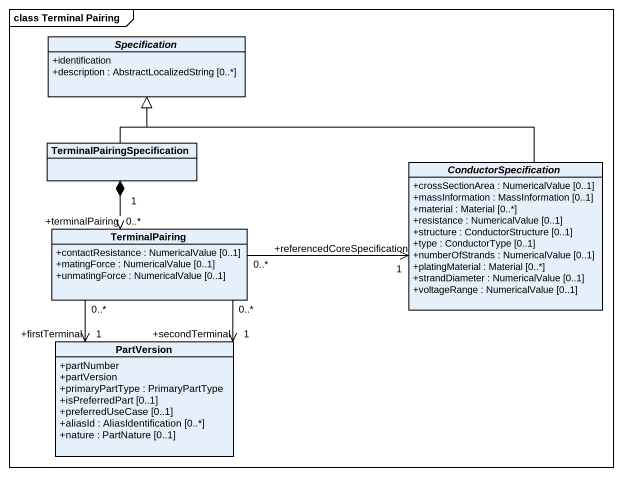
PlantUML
@startuml
mainframe class Terminal Pairing
hide circle
hide empty members
skinparam classAttributeIconSize 0
abstract class Specification {
  +identification
  +description : AbstractLocalizedString [0..*]
}
class TerminalPairingSpecification
abstract class ConductorSpecification {
  +crossSectionArea : NumericalValue [0..1]
  +massInformation : MassInformation [0..1]
  +material : Material [0..*]
  +resistance : NumericalValue [0..1]
  +structure : ConductorStructure [0..1]
  +type : ConductorType [0..1]
  +numberOfStrands : NumericalValue [0..1]
  +platingMaterial : Material [0..*]
  +strandDiameter : NumericalValue [0..1]
  +voltageRange : NumericalValue [0..1]
}
class TerminalPairing {
  +contactResistance : NumericalValue [0..1]
  +matingForce : NumericalValue [0..1]
  +unmatingForce : NumericalValue [0..1]
}
class PartVersion {
  +partNumber
  +partVersion
  +primaryPartType : PrimaryPartType
  +isPreferredPart [0..1]
  +preferredUseCase [0..1]
  +aliasId : AliasIdentification [0..*]
  +nature : PartNature [0..1]
}
TerminalPairingSpecification -up-|> Specification
TerminalPairingSpecification "1" *--> "+terminalPairing\n0..*" TerminalPairing
ConductorSpecification -left-|> Specification
TerminalPairing "0..*" -right-> "+referencedCoreSpecification\n1" ConductorSpecification
TerminalPairing "0..*" --> "+secondTerminal\n1" PartVersion
TerminalPairing "0..*" --> "+firstTerminal\n1" PartVersion
@enduml
